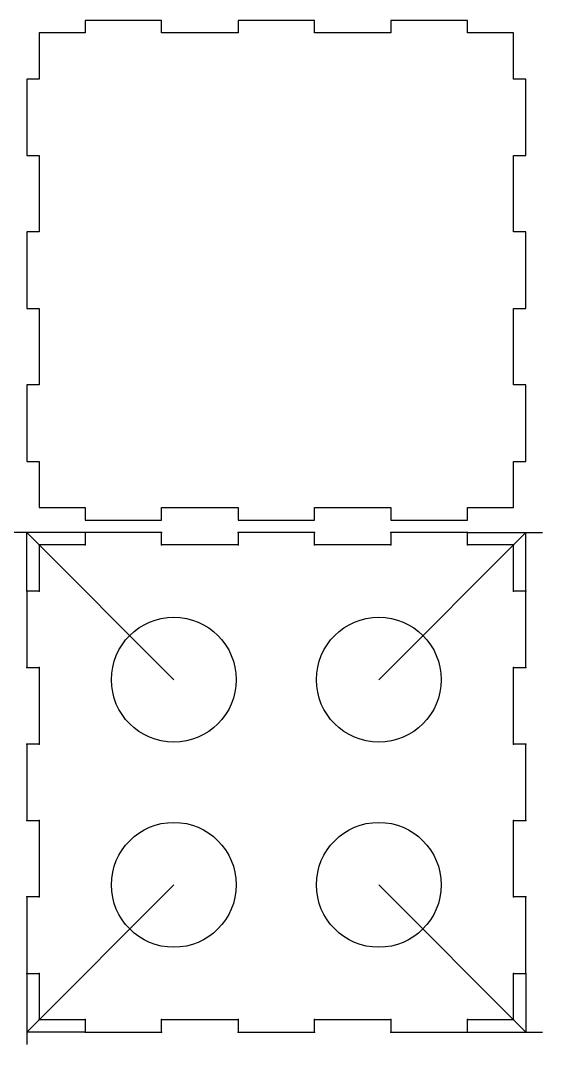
# Model space of a CAD drawing. Header units: centimetres. Extents: x 0 to 37, y 0 to 24.6.
# Drawn here: x 24.45 to 37, y 0 to 24.6 of the extents above; entities that cross this region are included whole.
import ezdxf

# ---------------------------------------------------------------- set-up
doc = ezdxf.new("R2010")
doc.units = ezdxf.units.CM
doc.header["$MEASUREMENT"] = 0
doc.layers.add('Alarm Clock v6_box (5)', color=7, linetype='Continuous')
doc.layers.add('Alarm Clock v6_Sketch8', color=7, linetype='Continuous')

msp = doc.modelspace()

# ---------------------------------------------------------------- linework, layer by layer
at = {"layer": 'Alarm Clock v6_box (5)'}
for p, q in [((26.006, 24.6), (26.006, 24.3)), ((27.844, 24.6), (26.006, 24.6)), ((27.844, 24.3), (27.844, 24.6)), ((29.681, 24.6), (29.681, 24.3)), ((31.519, 24.6), (29.681, 24.6)), ((31.519, 24.3), (31.519, 24.6)), ((35.194, 24.6), (33.356, 24.6)), ((33.356, 24.6), (33.356, 24.3)), ((35.194, 24.3), (35.194, 24.6)), ((24.9, 24.3), (24.9, 23.194)), ((26.006, 24.3), (24.9, 24.3)), ((29.681, 24.3), (27.844, 24.3)), ((33.356, 24.3), (31.519, 24.3)), ((36.3, 24.3), (35.194, 24.3)), ((36.3, 23.194), (36.3, 24.3)), ((24.9, 23.194), (24.6, 23.194)), ((24.6, 23.194), (24.6, 21.356)), ((36.6, 23.194), (36.3, 23.194)), ((36.6, 21.356), (36.6, 23.194)), ((24.6, 21.356), (24.9, 21.356)), ((24.9, 21.356), (24.9, 19.519)), ((36.3, 19.519), (36.3, 21.356)), ((36.3, 21.356), (36.6, 21.356)), ((24.9, 19.519), (24.6, 19.519)), ((24.6, 19.519), (24.6, 17.681)), ((36.6, 19.519), (36.3, 19.519)), ((36.6, 17.681), (36.6, 19.519)), ((24.6, 17.681), (24.9, 17.681)), ((24.9, 17.681), (24.9, 15.844)), ((36.3, 17.681), (36.6, 17.681)), ((36.3, 15.844), (36.3, 17.681)), ((24.9, 15.844), (24.6, 15.844)), ((24.6, 15.844), (24.6, 14.006)), ((36.6, 15.844), (36.3, 15.844)), ((36.6, 14.006), (36.6, 15.844)), ((24.6, 14.006), (24.9, 14.006)), ((24.9, 14.006), (24.9, 12.9)), ((36.3, 14.006), (36.6, 14.006)), ((36.3, 12.9), (36.3, 14.006)), ((24.9, 12.9), (26.006, 12.9)), ((26.006, 12.9), (26.006, 12.6)), ((27.844, 12.9), (29.681, 12.9)), ((27.844, 12.6), (27.844, 12.9)), ((29.681, 12.9), (29.681, 12.6)), ((31.519, 12.6), (31.519, 12.9)), ((31.519, 12.9), (33.356, 12.9)), ((33.356, 12.9), (33.356, 12.6)), ((35.194, 12.6), (35.194, 12.9)), ((35.194, 12.9), (36.3, 12.9)), ((26.006, 12.6), (27.844, 12.6)), ((29.681, 12.6), (31.519, 12.6)), ((33.356, 12.6), (35.194, 12.6)), ((27.844, 12.3), (26.006, 12.3)), ((26.006, 12.3), (26.006, 12)), ((27.844, 12), (27.844, 12.3)), ((31.519, 12.3), (29.681, 12.3)), ((29.681, 12.3), (29.681, 12)), ((31.519, 12), (31.519, 12.3)), ((33.356, 12.3), (33.356, 12)), ((35.194, 12.3), (33.356, 12.3)), ((35.194, 12), (35.194, 12.3)), ((24.9, 12), (24.9, 10.894)), ((26.006, 12), (24.9, 12)), ((29.681, 12), (27.844, 12)), ((33.356, 12), (31.519, 12)), ((36.3, 12), (35.194, 12)), ((36.3, 10.894), (36.3, 12)), ((24.9, 10.894), (24.6, 10.894)), ((24.6, 10.894), (24.6, 9.056)), ((36.6, 10.894), (36.3, 10.894)), ((36.6, 9.056), (36.6, 10.894)), ((24.6, 9.056), (24.9, 9.056)), ((24.9, 9.056), (24.9, 7.219)), ((36.3, 9.056), (36.6, 9.056)), ((36.3, 7.219), (36.3, 9.056)), ((24.6, 7.219), (24.6, 5.381)), ((24.9, 7.219), (24.6, 7.219)), ((36.6, 7.219), (36.3, 7.219)), ((36.6, 5.381), (36.6, 7.219)), ((24.6, 5.381), (24.9, 5.381)), ((24.9, 5.381), (24.9, 3.544)), ((36.3, 3.544), (36.3, 5.381)), ((36.3, 5.381), (36.6, 5.381)), ((24.9, 3.544), (24.6, 3.544)), ((24.6, 3.544), (24.6, 1.706)), ((36.6, 3.544), (36.3, 3.544)), ((36.6, 1.706), (36.6, 3.544)), ((24.6, 1.706), (24.9, 1.706)), ((24.9, 1.706), (24.9, 0.6)), ((36.3, 0.6), (36.3, 1.706)), ((36.3, 1.706), (36.6, 1.706)), ((24.9, 0.6), (26.006, 0.6)), ((26.006, 0.6), (26.006, 0.3)), ((27.844, 0.3), (27.844, 0.6)), ((27.844, 0.6), (29.681, 0.6)), ((29.681, 0.6), (29.681, 0.3)), ((31.519, 0.3), (31.519, 0.6)), ((31.519, 0.6), (33.356, 0.6)), ((33.356, 0.6), (33.356, 0.3)), ((35.194, 0.6), (36.3, 0.6)), ((35.194, 0.3), (35.194, 0.6)), ((26.006, 0.3), (27.844, 0.3)), ((29.681, 0.3), (31.519, 0.3)), ((33.356, 0.3), (35.194, 0.3))]:
    msp.add_line(p, q, dxfattribs=at)
at = {"layer": 'Alarm Clock v6_Sketch8'}
for p, q in [((26.006, 12.3), (24, 12.3)), ((24.6, 10.894), (24.6, 12.3)), ((24.6, 12.3), (28.136, 8.764)), ((27.844, 12.3), (26.006, 12.3)), ((26.006, 12.3), (26.006, 12)), ((27.844, 12), (27.844, 12.3)), ((31.519, 12.3), (29.681, 12.3)), ((29.681, 12.3), (29.681, 12)), ((31.519, 12), (31.519, 12.3)), ((36.6, 12.3), (33.064, 8.764)), ((33.356, 12.3), (33.356, 12)), ((35.194, 12.3), (33.356, 12.3)), ((35.194, 12.3), (37, 12.3)), ((35.194, 12), (35.194, 12.3)), ((36.6, 10.894), (36.6, 12.3)), ((24.9, 12), (24.9, 10.894)), ((26.006, 12), (24.9, 12)), ((29.681, 12), (27.844, 12)), ((33.356, 12), (31.519, 12)), ((36.3, 12), (35.194, 12)), ((36.3, 10.894), (36.3, 12)), ((24.6, 10.894), (24.6, 9.056)), ((24.9, 10.894), (24.6, 10.894)), ((36.6, 10.894), (36.3, 10.894)), ((36.6, 9.056), (36.6, 10.894)), ((24.6, 9.056), (24.9, 9.056)), ((24.9, 9.056), (24.9, 7.219)), ((36.3, 9.056), (36.6, 9.056)), ((36.3, 7.219), (36.3, 9.056)), ((24.9, 7.219), (24.6, 7.219)), ((24.6, 7.219), (24.6, 5.381)), ((36.6, 7.219), (36.3, 7.219)), ((36.6, 5.381), (36.6, 7.219)), ((24.6, 5.381), (24.9, 5.381)), ((24.9, 5.381), (24.9, 3.544)), ((36.3, 3.544), (36.3, 5.381)), ((36.3, 5.381), (36.6, 5.381)), ((28.136, 3.836), (24.6, 0.3)), ((33.064, 3.836), (36.6, 0.3)), ((24.9, 3.544), (24.6, 3.544)), ((24.6, 3.544), (24.6, 1.706)), ((36.6, 3.544), (36.3, 3.544)), ((36.6, 1.706), (36.6, 3.544)), ((24.6, 1.706), (24.6, 0)), ((24.6, 1.706), (24.9, 1.706)), ((24.9, 1.706), (24.9, 0.6)), ((36.3, 0.6), (36.3, 1.706)), ((36.3, 1.706), (36.6, 1.706)), ((36.6, 1.706), (36.6, 0.3)), ((24.9, 0.6), (26.006, 0.6)), ((26.006, 0.6), (26.006, 0.3)), ((27.844, 0.3), (27.844, 0.6)), ((27.844, 0.6), (29.681, 0.6)), ((29.681, 0.6), (29.681, 0.3)), ((31.519, 0.6), (33.356, 0.6)), ((31.519, 0.3), (31.519, 0.6)), ((33.356, 0.6), (33.356, 0.3)), ((35.194, 0.3), (35.194, 0.6)), ((35.194, 0.6), (36.3, 0.6)), ((26.006, 0.3), (24.6, 0.3)), ((26.006, 0.3), (27.844, 0.3)), ((29.681, 0.3), (31.519, 0.3)), ((33.356, 0.3), (35.194, 0.3)), ((35.194, 0.3), (37, 0.3))]:
    msp.add_line(p, q, dxfattribs=at)
for centre in [(28.136, 8.764), (33.064, 8.764), (28.136, 3.836), (33.064, 3.836)]:
    msp.add_circle(centre, 1.5, dxfattribs=at)
for p in [(26.006, 12.3), (27.844, 12.3), (29.681, 12.3), (31.519, 12.3), (33.356, 12.3), (35.194, 12.3), (24.9, 12), (26.006, 12), (27.844, 12), (29.681, 12), (31.519, 12), (33.356, 12), (35.194, 12), (36.3, 12), (24.6, 10.894), (24.9, 10.894), (36.3, 10.894), (36.6, 10.894), (24.6, 9.056), (24.9, 9.056), (36.3, 9.056), (36.6, 9.056), (24.6, 7.219), (24.9, 7.219), (36.3, 7.219), (36.6, 7.219), (24.6, 5.381), (24.9, 5.381), (36.3, 5.381), (36.6, 5.381), (24.6, 3.544), (24.9, 3.544), (36.3, 3.544), (36.6, 3.544), (24.6, 1.706), (24.9, 1.706), (36.3, 1.706), (36.6, 1.706), (24.9, 0.6), (26.006, 0.6), (27.844, 0.6), (29.681, 0.6), (31.519, 0.6), (33.356, 0.6), (35.194, 0.6), (36.3, 0.6), (26.006, 0.3), (27.844, 0.3), (29.681, 0.3), (31.519, 0.3), (33.356, 0.3), (35.194, 0.3)]:
    msp.add_point(p, dxfattribs=at)

doc.saveas('drawing.dxf')
